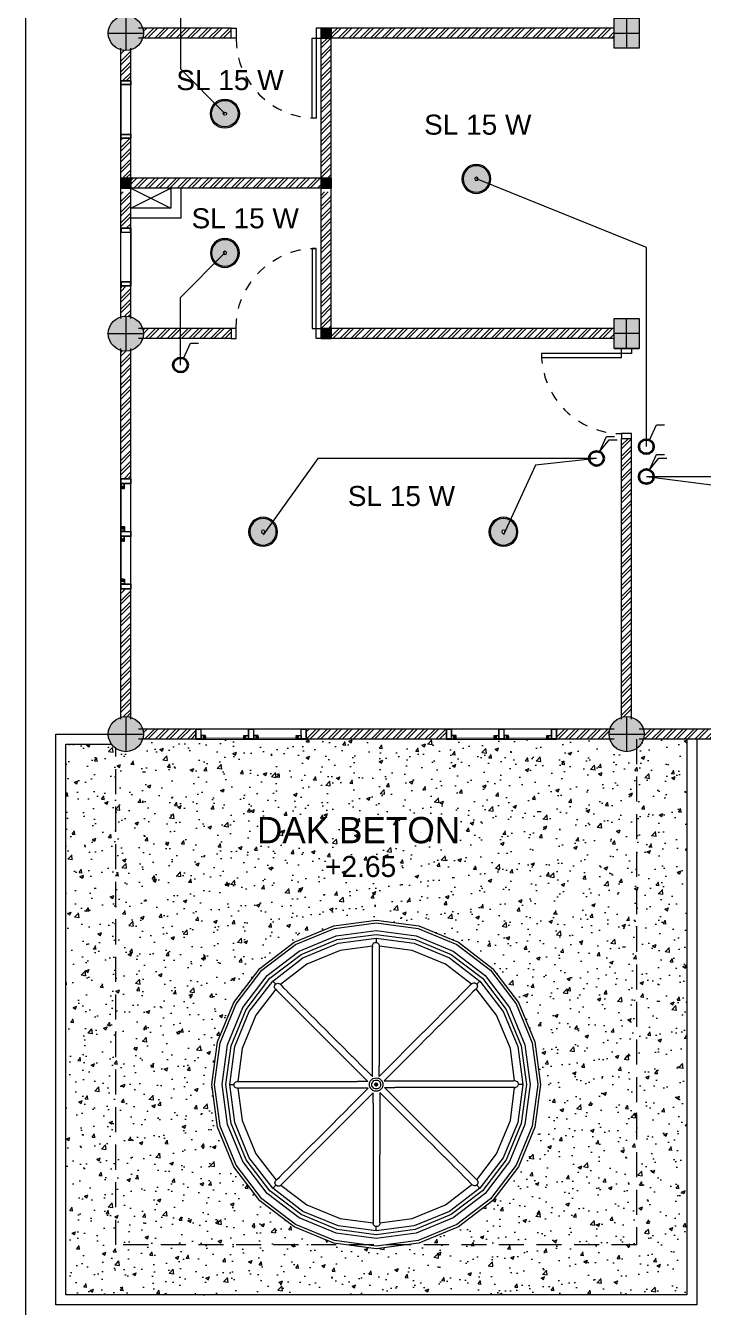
# Model space of a CAD drawing. Header units: millimetres. Extents: x -667 to -468, y -723 to -475.
# Drawn here: x -621.77 to -615, y -711.11 to -698.31 of the extents above; entities that cross this region are included whole.
import ezdxf

# ---------------------------------------------------------------- set-up
doc = ezdxf.new("R2010")
doc.units = ezdxf.units.MM
for name, pattern in [('CENTER', [2, 1.25, -0.25, 0.25, -0.25]), ('DASHED2', [0.375, 0.25, -0.125]), ('HIDDEN', [0.375, 0.25, -0.125])]:
    doc.linetypes.add(name, pattern=pattern)
doc.layers.get('0').update_dxf_attribs({"lineweight": 9})
for name, color, linetype, lineweight in [('BLOCK', 231, 'Continuous', 5), ('COLUMN', 11, 'Continuous', 9), ('dinding', 36, 'Continuous', 9), ('DOOR', 6, 'Continuous', 5), ('HIDDEN', 9, 'HIDDEN', 5), ('NOTASI', 250, 'Continuous', 5), ('pintu', 6, 'Continuous', 5), ('TEXT', 26, 'Continuous', 5)]:
    doc.layers.add(name, color=color, linetype=linetype, lineweight=lineweight)
doc.styles.get("Standard").update_dxf_attribs({"font": 'arial.ttf'})
pattern_1 = [(45, (37.383015, -159.11042), (-0.053881537, 0.053881537), []), (45, (37.418936, -159.11042), (-0.053881537, 0.053881537), [])]

# ---------------------------------------------------------------- blocks, each defined once
blk = doc.blocks.new('FFFF')
at = {"layer": 'NOTASI', "ltscale": 0.01}
h = blk.add_hatch(color=256, dxfattribs=at)
h.paths.add_polyline_path([(-508.37, -250.991), (-508.495, -250.991), (-508.495, -251.141), (-508.37, -251.141)])
h.paths.add_polyline_path([(-508.37, -251.141), (-508.495, -251.141), (-508.495, -251.291), (-508.37, -251.291)])
h.paths.add_polyline_path([(-508.495, -251.141), (-508.62, -251.141), (-508.62, -251.291), (-508.495, -251.291)])
h.paths.add_polyline_path([(-508.495, -250.991), (-508.62, -250.991), (-508.62, -251.141), (-508.495, -251.141)])
at = {"ltscale": 0.01}
for p, q in [((-508.37, -250.991), (-508.62, -250.991)), ((-508.495, -250.991), (-508.495, -251.291)), ((-508.62, -251.141), (-508.37, -251.141))]:
    blk.add_line(p, q, dxfattribs=at)
blk.add_lwpolyline([(-508.62, -250.991), (-508.37, -250.991), (-508.37, -251.291), (-508.62, -251.291)], close=True, dxfattribs=at)
blk = doc.blocks.new('*U614')
for points in [[(81823, 24533), (81823, 25333), (81783, 25333), (81783, 24533)], [(80973, 24433), (81023, 24433), (81023, 24533), (80973, 24533)], [(81823, 24533), (81873, 24533), (81873, 24433), (81823, 24433)]]:
    blk.add_lwpolyline(points, close=True)
at = {"layer": 'HIDDEN'}
blk.add_arc((81823, 24533), 800, 90, 180, dxfattribs=at)
blk = doc.blocks.new('32')
at = {"layer": 'NOTASI'}
h = blk.add_hatch(color=256, dxfattribs=at)
h.paths.add_polyline_path([(2106.822, 191.47), (2106.772, 191.47), (2106.772, 191.42), (2106.822, 191.42)])
h.paths.add_polyline_path([(2106.872, 191.47), (2106.822, 191.47), (2106.822, 191.42), (2106.872, 191.42)])
h.paths.add_polyline_path([(2106.872, 191.42), (2106.822, 191.42), (2106.822, 191.37), (2106.872, 191.37)])
h.paths.add_polyline_path([(2106.822, 191.42), (2106.772, 191.42), (2106.772, 191.37), (2106.822, 191.37)])
at = {"layer": 'BLOCK'}
for p, q in [((2106.822, 191.47), (2106.822, 191.37)), ((2106.772, 191.42), (2106.872, 191.42))]:
    blk.add_line(p, q, dxfattribs=at)
blk.add_lwpolyline([(2106.872, 191.47), (2106.772, 191.47), (2106.772, 191.37), (2106.872, 191.37)], close=True, dxfattribs=at)
blk = doc.blocks.new('*U582')
for points in [[(81023, 24533), (81023, 25333), (81063, 25333), (81063, 24533)], [(81023, 24533), (80973, 24533), (80973, 24433), (81023, 24433)], [(81873, 24433), (81823, 24433), (81823, 24533), (81873, 24533)]]:
    blk.add_lwpolyline(points, close=True)
at = {"layer": 'HIDDEN'}
blk.add_arc((81023, 24533), 800, 0, 90, dxfattribs=at)
blk = doc.blocks.new('kolommm bulat')
at = {"layer": 'NOTASI'}
h = blk.add_hatch(color=256, dxfattribs=at)
h.paths.add_polyline_path([(-808.914, -494.931), (-808.914, -495.106), (-808.739, -495.106, 0.414214)])
h.paths.add_polyline_path([(-808.914, -494.931, 0.414214), (-809.089, -495.106), (-808.914, -495.106)])
h.paths.add_polyline_path([(-808.914, -495.106), (-809.089, -495.106, 0.414214), (-808.914, -495.281)])
h.paths.add_polyline_path([(-808.739, -495.106), (-808.914, -495.106), (-808.914, -495.281, 0.414214)])
for p, q in [((-808.914, -494.931), (-808.914, -495.281)), ((-809.089, -495.106), (-808.739, -495.106))]:
    blk.add_line(p, q)
blk.add_circle((-808.914, -495.106), 0.175)
blk = doc.blocks.new('FCE')
h = blk.add_hatch()
h.set_pattern_fill('ANSI31', color=30, scale=0.02, angle=-180, style=0)
h.set_pattern_definition([(45, (-1849.7851361, -2568.5427676), (-0.0017677669529, 0.0017677669529), [])])
h.paths.add_polyline_path([(-655.011, -509.722), (-655.009, -509.722, -0.354282), (-655.007, -509.719), (-655.027, -509.719), (-655.027, -509.727), (-655.011, -509.727)])
h.paths.add_polyline_path([(-655.027, -509.711), (-655.027, -509.719), (-655.007, -509.719, -0.354282), (-655.009, -509.716), (-655.011, -509.716), (-655.011, -509.711)])
h = blk.add_hatch()
h.set_pattern_fill('ANSI31', color=30, scale=0.02, angle=-180, style=0)
h.set_pattern_definition([(135, (540.1511286, -2568.5427676), (0.0017677669529, 0.0017677669529), [])])
h.paths.add_polyline_path([(-654.623, -509.722), (-654.625, -509.722, 0.354282), (-654.627, -509.719), (-654.607, -509.719), (-654.607, -509.727), (-654.623, -509.727)])
h.paths.add_polyline_path([(-654.607, -509.711), (-654.607, -509.719), (-654.627, -509.719, 0.354282), (-654.625, -509.716), (-654.623, -509.716), (-654.623, -509.711)])
h = blk.add_hatch()
h.set_pattern_fill('ANSI31', color=30, scale=0.02, angle=-180, style=0)
h.set_pattern_definition([(45, (-1849.2601361, -2568.5427676), (-0.0017677669529, 0.0017677669529), [])])
h.paths.add_polyline_path([(-654.486, -509.722), (-654.484, -509.722, -0.354282), (-654.482, -509.719), (-654.502, -509.719), (-654.502, -509.727), (-654.486, -509.727)])
h.paths.add_polyline_path([(-654.502, -509.711), (-654.502, -509.719), (-654.482, -509.719, -0.354282), (-654.484, -509.716), (-654.486, -509.716), (-654.486, -509.711)])
h = blk.add_hatch()
h.set_pattern_fill('ANSI31', color=30, scale=0.02, angle=-180, style=0)
h.set_pattern_definition([(135, (540.6761286, -2568.5427676), (0.0017677669529, 0.0017677669529), [])])
h.paths.add_polyline_path([(-654.098, -509.722), (-654.1, -509.722, 0.354282), (-654.102, -509.719), (-654.082, -509.719), (-654.082, -509.727), (-654.098, -509.727)])
h.paths.add_polyline_path([(-654.082, -509.711), (-654.082, -509.719), (-654.102, -509.719, 0.354282), (-654.1, -509.716), (-654.098, -509.716), (-654.098, -509.711)])
for points in [[(-655.055, -509.638), (-655.105, -509.638), (-655.105, -509.738), (-655.055, -509.738)], [(-655.105, -509.638), (-654.005, -509.638), (-654.005, -509.738), (-655.105, -509.738)], [(-655.057, -509.64), (-655.103, -509.64), (-655.103, -509.736), (-655.057, -509.736)], [(-654.53, -509.638), (-654.58, -509.638), (-654.58, -509.738), (-654.53, -509.738)], [(-654.532, -509.64), (-654.578, -509.64), (-654.578, -509.736), (-654.532, -509.736)], [(-654.005, -509.638), (-654.055, -509.638), (-654.055, -509.738), (-654.005, -509.738)], [(-654.007, -509.64), (-654.053, -509.64), (-654.053, -509.736), (-654.007, -509.736)], [(-655.029, -509.709), (-655.009, -509.709), (-655.009, -509.703), (-655.053, -509.703), (-655.053, -509.736), (-655.009, -509.736), (-655.009, -509.729), (-655.029, -509.729)], [(-654.605, -509.709), (-654.625, -509.709), (-654.625, -509.703), (-654.582, -509.703), (-654.582, -509.736), (-654.625, -509.736), (-654.625, -509.729), (-654.605, -509.729)], [(-654.504, -509.709), (-654.484, -509.709), (-654.484, -509.703), (-654.528, -509.703), (-654.528, -509.736), (-654.484, -509.736), (-654.484, -509.729), (-654.504, -509.729)], [(-654.08, -509.709), (-654.1, -509.709), (-654.1, -509.703), (-654.057, -509.703), (-654.057, -509.736), (-654.1, -509.736), (-654.1, -509.729), (-654.08, -509.729)]]:
    blk.add_lwpolyline(points, close=True)
for points in [[(-655.009, -509.713), (-655.009, -509.711), (-655.009, -509.716), (-655.009, -509.711), (-655.007, -509.711), (-655.007, -509.701), (-655.055, -509.701), (-655.055, -509.738), (-655.007, -509.738), (-655.007, -509.727), (-655.009, -509.727), (-655.009, -509.722), (-655.009, -509.727)], [(-655.009, -509.722), (-655.011, -509.722), (-655.011, -509.727), (-655.027, -509.727), (-655.027, -509.711), (-655.011, -509.711), (-655.011, -509.716), (-655.009, -509.716)], [(-654.625, -509.713), (-654.625, -509.711), (-654.625, -509.716), (-654.625, -509.711), (-654.627, -509.711), (-654.627, -509.701), (-654.58, -509.701), (-654.58, -509.738), (-654.627, -509.738), (-654.627, -509.727), (-654.625, -509.727), (-654.625, -509.722), (-654.625, -509.727)], [(-654.625, -509.722), (-654.623, -509.722), (-654.623, -509.727), (-654.607, -509.727), (-654.607, -509.711), (-654.623, -509.711), (-654.623, -509.716), (-654.625, -509.716)], [(-654.484, -509.713), (-654.484, -509.711), (-654.484, -509.716), (-654.484, -509.711), (-654.482, -509.711), (-654.482, -509.701), (-654.53, -509.701), (-654.53, -509.738), (-654.482, -509.738), (-654.482, -509.727), (-654.484, -509.727), (-654.484, -509.722), (-654.484, -509.727)], [(-654.484, -509.722), (-654.486, -509.722), (-654.486, -509.727), (-654.502, -509.727), (-654.502, -509.711), (-654.486, -509.711), (-654.486, -509.716), (-654.484, -509.716)], [(-654.1, -509.713), (-654.1, -509.711), (-654.1, -509.716), (-654.1, -509.711), (-654.102, -509.711), (-654.102, -509.701), (-654.055, -509.701), (-654.055, -509.738), (-654.102, -509.738), (-654.102, -509.727), (-654.1, -509.727), (-654.1, -509.722), (-654.1, -509.727)], [(-654.1, -509.722), (-654.098, -509.722), (-654.098, -509.727), (-654.082, -509.727), (-654.082, -509.711), (-654.098, -509.711), (-654.098, -509.716), (-654.1, -509.716)]]:
    blk.add_lwpolyline(points)
at = {"color": 20, "const_width": 0.002}
for points in [[(-654.623, -509.719), (-655.011, -509.719)], [(-654.098, -509.719), (-654.486, -509.719)]]:
    blk.add_lwpolyline(points, dxfattribs=at)
for centre, start, end in [((-655.006, -509.717), 174.6734, 252.7067), ((-655.006, -509.722), 107.2933, 185.3266), ((-654.628, -509.717), 287.2933, 5.3266), ((-654.628, -509.722), 354.6734, 72.7067), ((-654.481, -509.717), 174.6734, 252.7067), ((-654.481, -509.722), 107.2933, 185.3266), ((-654.103, -509.717), 287.2933, 5.3266), ((-654.103, -509.722), 354.6734, 72.7067)]:
    blk.add_arc(centre, 0.00286, start, end)
blk = doc.blocks.new('VVC')
for p, q in [((-661, -540.499), (-660.604, -540.335)), ((-660.986, -540.522), (-660.597, -540.361)), ((-660.604, -540.335), (-660.18, -540.279)), ((-660.597, -540.361), (-660.18, -540.306)), ((-660.18, -540.279), (-659.755, -540.335)), ((-660.18, -540.306), (-659.762, -540.361)), ((-659.762, -540.361), (-659.373, -540.522)), ((-659.755, -540.335), (-659.359, -540.499)), ((-660.948, -540.588), (-660.578, -540.434)), ((-660.929, -540.621), (-660.568, -540.471)), ((-660.578, -540.434), (-660.18, -540.382)), ((-660.568, -540.471), (-660.18, -540.42)), ((-660.558, -540.507), (-660.18, -540.458)), ((-660.18, -540.382), (-659.782, -540.434)), ((-660.18, -540.42), (-659.791, -540.471)), ((-660.18, -540.458), (-659.801, -540.507)), ((-660.18, -540.458), (-660.18, -540.501)), ((-659.791, -540.471), (-659.43, -540.621)), ((-659.782, -540.434), (-659.411, -540.588)), ((-661.34, -540.76), (-661, -540.499)), ((-661.32, -540.779), (-660.986, -540.522)), ((-661.267, -540.832), (-660.948, -540.588)), ((-660.911, -540.653), (-660.558, -540.507)), ((-660.538, -540.58), (-660.873, -540.719)), ((-660.217, -540.538), (-660.538, -540.58)), ((-660.217, -540.529), (-660.214, -540.52)), ((-660.217, -540.533), (-660.217, -540.529)), ((-660.217, -540.538), (-660.217, -540.549)), ((-660.217, -540.583), (-660.217, -540.549)), ((-660.217, -540.638), (-660.217, -540.583)), ((-660.217, -540.583), (-660.217, -540.583)), ((-660.217, -540.583), (-660.217, -540.583)), ((-660.214, -540.52), (-660.209, -540.512)), ((-660.209, -540.512), (-660.202, -540.506)), ((-660.202, -540.506), (-660.193, -540.502)), ((-660.193, -540.502), (-660.184, -540.5)), ((-660.184, -540.5), (-660.174, -540.502)), ((-660.174, -540.502), (-660.166, -540.505)), ((-660.166, -540.505), (-660.159, -540.511)), ((-660.159, -540.511), (-660.153, -540.519)), ((-660.153, -540.519), (-660.15, -540.528)), ((-660.15, -540.528), (-660.15, -540.533)), ((-659.821, -540.58), (-660.15, -540.537)), ((-660.15, -540.537), (-660.15, -540.548)), ((-660.15, -540.537), (-660.142, -540.538)), ((-660.15, -540.548), (-660.15, -540.548)), ((-660.15, -540.548), (-660.15, -540.582)), ((-660.15, -540.582), (-660.15, -540.582)), ((-660.15, -540.582), (-660.15, -540.638)), ((-659.486, -540.719), (-659.821, -540.58)), ((-659.801, -540.507), (-659.448, -540.653)), ((-659.411, -540.588), (-659.092, -540.832)), ((-659.373, -540.522), (-659.039, -540.779)), ((-659.359, -540.499), (-659.019, -540.76)), ((-661.24, -540.859), (-660.929, -540.621)), ((-661.213, -540.886), (-660.911, -540.653)), ((-660.873, -540.719), (-661.136, -540.921)), ((-660.217, -540.639), (-660.217, -540.638)), ((-660.217, -540.715), (-660.217, -540.639)), ((-660.217, -540.639), (-660.217, -540.639)), ((-660.217, -540.716), (-660.217, -540.715)), ((-660.217, -540.812), (-660.217, -540.716)), ((-660.217, -540.716), (-660.217, -540.716)), ((-660.15, -540.638), (-660.15, -540.638)), ((-660.15, -540.638), (-660.15, -540.714)), ((-660.15, -540.714), (-660.15, -540.715)), ((-660.15, -540.715), (-660.15, -540.811)), ((-659.229, -540.916), (-659.486, -540.719)), ((-659.448, -540.653), (-659.146, -540.886)), ((-659.43, -540.621), (-659.119, -540.859)), ((-661.6, -541.099), (-661.34, -540.76)), ((-661.577, -541.113), (-661.32, -540.779)), ((-661.511, -541.151), (-661.267, -540.832)), ((-661.478, -541.17), (-661.24, -540.859)), ((-660.217, -540.813), (-660.217, -540.812)), ((-660.217, -540.814), (-660.217, -540.813)), ((-660.217, -540.928), (-660.217, -540.814)), ((-660.15, -540.811), (-660.15, -540.813)), ((-660.15, -540.813), (-660.15, -540.927)), ((-659.119, -540.859), (-658.881, -541.17)), ((-659.092, -540.832), (-658.848, -541.151)), ((-659.039, -540.779), (-658.782, -541.113)), ((-659.019, -540.76), (-658.759, -541.099)), ((-661.446, -541.189), (-661.213, -540.886)), ((-661.183, -540.969), (-661.38, -541.226)), ((-661.213, -540.886), (-661.183, -540.916)), ((-661.196, -540.945), (-661.195, -540.936)), ((-661.194, -540.954), (-661.196, -540.945)), ((-661.195, -540.936), (-661.192, -540.927)), ((-661.189, -540.962), (-661.194, -540.954)), ((-661.192, -540.927), (-661.186, -540.919)), ((-661.186, -540.966), (-661.189, -540.962)), ((-661.186, -540.919), (-661.179, -540.913)), ((-661.183, -540.969), (-661.175, -540.977)), ((-661.179, -540.913), (-661.17, -540.91)), ((-661.151, -541.001), (-661.175, -540.977)), ((-661.17, -540.91), (-661.161, -540.909)), ((-661.161, -540.909), (-661.151, -540.911)), ((-661.151, -540.911), (-661.143, -540.915)), ((-661.151, -541.001), (-661.151, -541.001)), ((-661.112, -541.04), (-661.151, -541.001)), ((-661.136, -540.921), (-661.143, -540.915)), ((-661.136, -540.921), (-661.13, -540.916)), ((-661.136, -540.921), (-661.128, -540.929)), ((-661.128, -540.929), (-661.128, -540.929)), ((-661.128, -540.929), (-661.104, -540.953)), ((-661.104, -540.953), (-661.104, -540.953)), ((-661.104, -540.953), (-661.065, -540.992)), ((-661.065, -540.992), (-661.065, -540.993)), ((-661.065, -540.993), (-661.011, -541.046)), ((-660.217, -540.929), (-660.217, -540.928)), ((-660.217, -540.93), (-660.217, -540.929)), ((-660.217, -541.061), (-660.217, -540.93)), ((-660.15, -540.927), (-660.15, -540.929)), ((-660.15, -540.929), (-660.15, -541.061)), ((-659.354, -541.042), (-659.3, -540.988)), ((-659.3, -540.987), (-659.261, -540.948)), ((-659.3, -540.988), (-659.3, -540.987)), ((-659.261, -540.948), (-659.237, -540.924)), ((-659.261, -540.948), (-659.261, -540.948)), ((-659.213, -540.995), (-659.252, -541.034)), ((-659.229, -540.916), (-659.237, -540.924)), ((-659.229, -540.916), (-659.222, -540.91)), ((-659.222, -540.91), (-659.214, -540.906)), ((-659.214, -540.906), (-659.205, -540.904)), ((-659.189, -540.971), (-659.213, -540.995)), ((-659.213, -540.995), (-659.213, -540.995)), ((-659.205, -540.904), (-659.195, -540.904)), ((-659.195, -540.904), (-659.187, -540.908)), ((-659.181, -540.963), (-659.189, -540.971)), ((-659.189, -540.971), (-659.189, -540.971)), ((-659.187, -540.908), (-659.179, -540.913)), ((-659.181, -540.963), (-659.174, -540.956)), ((-658.979, -541.226), (-659.181, -540.963)), ((-659.181, -540.963), (-659.176, -540.969)), ((-659.179, -540.913), (-659.173, -540.921)), ((-659.146, -540.886), (-659.176, -540.916)), ((-659.17, -540.948), (-659.174, -540.956)), ((-659.173, -540.921), (-659.17, -540.929)), ((-659.17, -540.929), (-659.169, -540.939)), ((-659.169, -540.939), (-659.17, -540.948)), ((-659.146, -540.886), (-658.913, -541.189)), ((-661.764, -541.495), (-661.6, -541.099)), ((-661.738, -541.502), (-661.577, -541.113)), ((-661.111, -541.041), (-661.112, -541.04)), ((-661.058, -541.094), (-661.111, -541.041)), ((-661.057, -541.095), (-661.058, -541.094)), ((-660.989, -541.163), (-661.057, -541.095)), ((-661.011, -541.046), (-661.01, -541.047)), ((-661.01, -541.047), (-660.942, -541.115)), ((-660.942, -541.115), (-660.941, -541.116)), ((-660.941, -541.116), (-660.86, -541.197)), ((-660.217, -541.064), (-660.217, -541.061)), ((-660.217, -541.21), (-660.217, -541.064)), ((-660.15, -541.061), (-660.15, -541.063)), ((-660.15, -541.063), (-660.15, -541.21)), ((-659.505, -541.192), (-659.424, -541.112)), ((-659.424, -541.112), (-659.423, -541.11)), ((-659.423, -541.11), (-659.355, -541.043)), ((-659.307, -541.089), (-659.375, -541.157)), ((-659.355, -541.043), (-659.354, -541.042)), ((-659.306, -541.088), (-659.307, -541.089)), ((-659.252, -541.035), (-659.306, -541.088)), ((-659.252, -541.034), (-659.252, -541.035)), ((-658.782, -541.113), (-658.621, -541.502)), ((-658.759, -541.099), (-658.595, -541.495)), ((-661.665, -541.522), (-661.511, -541.151)), ((-661.628, -541.532), (-661.478, -541.17)), ((-661.592, -541.541), (-661.446, -541.189)), ((-661.38, -541.226), (-661.519, -541.561)), ((-660.988, -541.164), (-660.989, -541.163)), ((-660.907, -541.245), (-660.988, -541.164)), ((-660.905, -541.246), (-660.907, -541.245)), ((-660.813, -541.339), (-660.905, -541.246)), ((-660.86, -541.197), (-660.859, -541.199)), ((-660.859, -541.199), (-660.766, -541.291)), ((-660.217, -541.214), (-660.217, -541.21)), ((-660.217, -541.841), (-660.217, -541.214)), ((-660.15, -541.21), (-660.15, -541.213)), ((-660.15, -541.213), (-660.15, -541.373)), ((-659.599, -541.286), (-659.506, -541.194)), ((-659.458, -541.24), (-659.551, -541.333)), ((-659.506, -541.194), (-659.505, -541.192)), ((-659.457, -541.239), (-659.458, -541.24)), ((-659.376, -541.158), (-659.457, -541.239)), ((-659.375, -541.157), (-659.376, -541.158)), ((-658.84, -541.561), (-658.979, -541.226)), ((-658.913, -541.189), (-658.767, -541.541)), ((-658.881, -541.17), (-658.731, -541.532)), ((-658.848, -541.151), (-658.694, -541.522)), ((-660.811, -541.341), (-660.813, -541.339)), ((-660.708, -541.444), (-660.811, -541.341)), ((-660.766, -541.291), (-660.764, -541.293)), ((-660.764, -541.293), (-660.66, -541.397)), ((-660.15, -541.373), (-660.15, -541.376)), ((-660.15, -541.376), (-660.15, -541.547)), ((-659.704, -541.392), (-659.601, -541.289)), ((-659.553, -541.335), (-659.657, -541.439)), ((-659.601, -541.289), (-659.599, -541.286)), ((-659.551, -541.333), (-659.553, -541.335)), ((-661.82, -541.92), (-661.764, -541.495)), ((-661.793, -541.92), (-661.738, -541.502)), ((-660.705, -541.447), (-660.708, -541.444)), ((-660.262, -541.89), (-660.705, -541.447)), ((-660.66, -541.397), (-660.658, -541.399)), ((-660.658, -541.399), (-660.545, -541.512)), ((-660.545, -541.512), (-660.543, -541.514)), ((-660.543, -541.514), (-660.422, -541.635)), ((-660.15, -541.838), (-659.707, -541.394)), ((-659.659, -541.441), (-659.772, -541.554)), ((-659.707, -541.394), (-659.704, -541.392)), ((-659.657, -541.439), (-659.659, -541.441)), ((-658.621, -541.502), (-658.566, -541.92)), ((-658.595, -541.495), (-658.539, -541.92)), ((-661.717, -541.92), (-661.665, -541.522)), ((-661.679, -541.92), (-661.628, -541.532)), ((-661.642, -541.92), (-661.592, -541.541)), ((-661.519, -541.561), (-661.562, -541.89)), ((-660.422, -541.635), (-660.42, -541.637)), ((-660.42, -541.637), (-660.293, -541.765)), ((-660.15, -541.547), (-660.15, -541.55)), ((-660.15, -541.55), (-660.15, -541.73)), ((-659.774, -541.556), (-659.895, -541.677)), ((-659.772, -541.554), (-659.774, -541.556)), ((-658.798, -541.883), (-658.84, -541.561)), ((-658.767, -541.541), (-658.717, -541.92)), ((-658.731, -541.532), (-658.68, -541.92)), ((-658.694, -541.522), (-658.642, -541.92)), ((-660.293, -541.765), (-660.29, -541.767)), ((-660.217, -541.841), (-660.29, -541.767)), ((-660.15, -541.73), (-660.15, -541.734)), ((-660.15, -541.838), (-660.15, -541.734)), ((-659.897, -541.679), (-660.024, -541.807)), ((-659.895, -541.677), (-659.897, -541.679)), ((-661.594, -541.906), (-661.588, -541.899)), ((-661.588, -541.899), (-661.58, -541.893)), ((-661.58, -541.893), (-661.572, -541.89)), ((-661.572, -541.89), (-661.566, -541.89)), ((-661.562, -541.89), (-661.561, -541.883)), ((-661.562, -541.89), (-661.551, -541.89)), ((-661.551, -541.89), (-661.551, -541.89)), ((-661.551, -541.89), (-661.517, -541.89)), ((-661.517, -541.89), (-661.517, -541.89)), ((-661.517, -541.89), (-661.462, -541.89)), ((-661.462, -541.89), (-661.461, -541.89)), ((-661.461, -541.89), (-661.385, -541.89)), ((-661.385, -541.89), (-661.384, -541.89)), ((-661.384, -541.89), (-661.288, -541.89)), ((-661.288, -541.89), (-661.286, -541.89)), ((-661.286, -541.89), (-661.172, -541.89)), ((-661.172, -541.89), (-661.17, -541.89)), ((-661.17, -541.89), (-661.038, -541.89)), ((-661.038, -541.89), (-661.036, -541.89)), ((-661.036, -541.89), (-660.889, -541.89)), ((-660.889, -541.89), (-660.887, -541.89)), ((-660.887, -541.89), (-660.727, -541.89)), ((-660.727, -541.89), (-660.723, -541.89)), ((-660.723, -541.89), (-660.553, -541.89)), ((-660.553, -541.89), (-660.549, -541.89)), ((-660.549, -541.89), (-660.369, -541.89)), ((-660.369, -541.89), (-660.366, -541.89)), ((-660.262, -541.89), (-660.366, -541.89)), ((-660.245, -541.902), (-660.243, -541.898)), ((-660.243, -541.898), (-660.238, -541.886)), ((-660.238, -541.886), (-660.227, -541.872)), ((-660.227, -541.872), (-660.213, -541.861)), ((-660.222, -541.908), (-660.218, -541.898)), ((-660.218, -541.898), (-660.211, -541.888)), ((-660.213, -541.861), (-660.209, -541.86)), ((-660.211, -541.888), (-660.202, -541.881)), ((-660.209, -541.86), (-660.197, -541.855)), ((-660.202, -541.881), (-660.191, -541.877)), ((-660.197, -541.855), (-660.18, -541.852)), ((-660.191, -541.877), (-660.18, -541.875)), ((-660.18, -541.852), (-660.162, -541.855)), ((-660.18, -541.875), (-660.168, -541.877)), ((-660.168, -541.877), (-660.157, -541.881)), ((-660.162, -541.855), (-660.158, -541.856)), ((-660.158, -541.856), (-660.146, -541.861)), ((-660.157, -541.881), (-660.148, -541.888)), ((-660.148, -541.888), (-660.141, -541.898)), ((-660.146, -541.861), (-660.132, -541.872)), ((-660.141, -541.898), (-660.137, -541.908)), ((-660.132, -541.872), (-660.121, -541.886)), ((-660.121, -541.886), (-660.119, -541.89)), ((-660.119, -541.89), (-660.114, -541.902)), ((-660.1, -541.883), (-660.027, -541.809)), ((-660.1, -541.883), (-659.474, -541.883)), ((-660.024, -541.807), (-660.027, -541.809)), ((-659.474, -541.883), (-659.47, -541.883)), ((-659.47, -541.883), (-659.324, -541.883)), ((-659.324, -541.883), (-659.321, -541.883)), ((-659.321, -541.883), (-659.19, -541.883)), ((-659.19, -541.883), (-659.189, -541.883)), ((-659.189, -541.883), (-659.188, -541.883)), ((-659.188, -541.883), (-659.074, -541.883)), ((-659.074, -541.883), (-659.073, -541.883)), ((-659.073, -541.883), (-659.072, -541.883)), ((-659.072, -541.883), (-658.976, -541.883)), ((-658.976, -541.883), (-658.975, -541.883)), ((-658.975, -541.883), (-658.899, -541.883)), ((-658.975, -541.883), (-658.975, -541.883)), ((-658.899, -541.883), (-658.899, -541.883)), ((-658.899, -541.883), (-658.898, -541.883)), ((-658.898, -541.883), (-658.843, -541.883)), ((-658.843, -541.883), (-658.809, -541.883)), ((-658.843, -541.883), (-658.843, -541.883)), ((-658.843, -541.883), (-658.843, -541.883)), ((-658.798, -541.883), (-658.809, -541.883)), ((-658.793, -541.883), (-658.789, -541.883)), ((-658.789, -541.883), (-658.78, -541.885)), ((-658.78, -541.885), (-658.772, -541.891)), ((-658.772, -541.891), (-658.766, -541.898)), ((-658.766, -541.898), (-658.762, -541.906)), ((-661.764, -542.344), (-661.82, -541.92)), ((-661.738, -542.337), (-661.793, -541.92)), ((-661.665, -542.318), (-661.717, -541.92)), ((-661.628, -542.308), (-661.679, -541.92)), ((-661.592, -542.298), (-661.642, -541.92)), ((-661.642, -541.92), (-661.598, -541.92)), ((-661.599, -541.924), (-661.598, -541.915)), ((-661.597, -541.933), (-661.599, -541.924)), ((-661.598, -541.915), (-661.594, -541.906)), ((-661.593, -541.942), (-661.597, -541.933)), ((-661.587, -541.949), (-661.593, -541.942)), ((-661.58, -541.954), (-661.587, -541.949)), ((-661.571, -541.957), (-661.58, -541.954)), ((-661.561, -541.957), (-661.571, -541.957)), ((-661.561, -541.957), (-661.519, -542.279)), ((-661.561, -541.957), (-661.55, -541.957)), ((-661.516, -541.957), (-661.55, -541.957)), ((-661.461, -541.957), (-661.516, -541.957)), ((-661.516, -541.957), (-661.516, -541.957)), ((-661.516, -541.957), (-661.516, -541.957)), ((-661.46, -541.957), (-661.461, -541.957)), ((-661.461, -541.957), (-661.461, -541.957)), ((-661.384, -541.957), (-661.46, -541.957)), ((-661.383, -541.957), (-661.384, -541.957)), ((-661.384, -541.957), (-661.384, -541.957)), ((-661.287, -541.957), (-661.383, -541.957)), ((-661.286, -541.957), (-661.287, -541.957)), ((-661.285, -541.957), (-661.286, -541.957)), ((-661.171, -541.957), (-661.285, -541.957)), ((-661.17, -541.957), (-661.171, -541.957)), ((-661.169, -541.957), (-661.17, -541.957)), ((-661.038, -541.957), (-661.169, -541.957)), ((-661.035, -541.957), (-661.038, -541.957)), ((-660.889, -541.957), (-661.035, -541.957)), ((-660.886, -541.957), (-660.889, -541.957)), ((-660.259, -541.957), (-660.886, -541.957)), ((-660.209, -542.002), (-660.652, -542.445)), ((-660.259, -541.957), (-660.332, -542.03)), ((-660.247, -541.92), (-660.245, -541.902)), ((-660.245, -541.937), (-660.247, -541.92)), ((-660.245, -541.937), (-660.24, -541.949)), ((-660.238, -541.953), (-660.24, -541.949)), ((-660.227, -541.967), (-660.238, -541.953)), ((-660.213, -541.978), (-660.227, -541.967)), ((-660.224, -541.92), (-660.222, -541.908)), ((-660.222, -541.931), (-660.224, -541.92)), ((-660.218, -541.942), (-660.222, -541.931)), ((-660.211, -541.951), (-660.218, -541.942)), ((-660.201, -541.983), (-660.213, -541.978)), ((-660.202, -541.958), (-660.211, -541.951)), ((-660.209, -542.106), (-660.209, -542.002)), ((-660.191, -541.963), (-660.202, -541.958)), ((-660.197, -541.985), (-660.201, -541.983)), ((-660.18, -541.987), (-660.197, -541.985)), ((-660.195, -541.92), (-660.194, -541.916)), ((-660.194, -541.924), (-660.195, -541.92)), ((-660.195, -541.92), (-660.164, -541.92)), ((-660.194, -541.916), (-660.193, -541.912)), ((-660.193, -541.927), (-660.194, -541.924)), ((-660.193, -541.912), (-660.19, -541.909)), ((-660.19, -541.931), (-660.193, -541.927)), ((-660.18, -541.964), (-660.191, -541.963)), ((-660.19, -541.909), (-660.187, -541.906)), ((-660.187, -541.933), (-660.19, -541.931)), ((-660.187, -541.906), (-660.184, -541.905)), ((-660.184, -541.935), (-660.187, -541.933)), ((-660.184, -541.905), (-660.18, -541.904)), ((-660.18, -541.935), (-660.184, -541.935)), ((-660.18, -541.904), (-660.176, -541.905)), ((-660.18, -541.935), (-660.18, -541.904)), ((-660.176, -541.935), (-660.18, -541.935)), ((-660.168, -541.963), (-660.18, -541.964)), ((-660.162, -541.985), (-660.18, -541.987)), ((-660.176, -541.905), (-660.172, -541.906)), ((-660.172, -541.933), (-660.176, -541.935)), ((-660.172, -541.906), (-660.169, -541.909)), ((-660.169, -541.931), (-660.172, -541.933)), ((-660.169, -541.909), (-660.166, -541.912)), ((-660.166, -541.927), (-660.169, -541.931)), ((-660.157, -541.958), (-660.168, -541.963)), ((-660.166, -541.912), (-660.165, -541.916)), ((-660.165, -541.924), (-660.166, -541.927)), ((-660.165, -541.916), (-660.164, -541.92)), ((-660.164, -541.92), (-660.165, -541.924)), ((-660.15, -541.98), (-660.162, -541.985)), ((-660.148, -541.951), (-660.157, -541.958)), ((-660.146, -541.978), (-660.15, -541.98)), ((-660.141, -541.942), (-660.148, -541.951)), ((-660.132, -541.967), (-660.146, -541.978)), ((-660.142, -541.999), (-660.069, -542.072)), ((-660.142, -541.999), (-660.142, -542.626)), ((-660.137, -541.931), (-660.141, -541.942)), ((-660.137, -541.908), (-660.135, -541.92)), ((-660.135, -541.92), (-660.137, -541.931)), ((-660.121, -541.953), (-660.132, -541.967)), ((-660.116, -541.941), (-660.121, -541.953)), ((-660.114, -541.937), (-660.116, -541.941)), ((-660.114, -541.902), (-660.112, -541.92)), ((-660.112, -541.92), (-660.114, -541.937)), ((-660.097, -541.949), (-659.654, -542.393)), ((-660.097, -541.949), (-659.993, -541.949)), ((-659.99, -541.949), (-659.993, -541.949)), ((-659.81, -541.949), (-659.99, -541.949)), ((-659.807, -541.949), (-659.81, -541.949)), ((-659.636, -541.949), (-659.807, -541.949)), ((-659.632, -541.949), (-659.636, -541.949)), ((-659.473, -541.949), (-659.632, -541.949)), ((-659.47, -541.949), (-659.473, -541.949)), ((-659.323, -541.949), (-659.47, -541.949)), ((-659.321, -541.949), (-659.323, -541.949)), ((-659.189, -541.949), (-659.321, -541.949)), ((-659.187, -541.949), (-659.189, -541.949)), ((-659.073, -541.949), (-659.187, -541.949)), ((-659.071, -541.949), (-659.073, -541.949)), ((-658.975, -541.949), (-659.071, -541.949)), ((-658.974, -541.949), (-658.975, -541.949)), ((-658.898, -541.949), (-658.974, -541.949)), ((-658.897, -541.949), (-658.898, -541.949)), ((-658.842, -541.949), (-658.897, -541.949)), ((-658.808, -541.949), (-658.842, -541.949)), ((-658.842, -541.949), (-658.842, -541.949)), ((-658.84, -542.279), (-658.797, -541.949)), ((-658.808, -541.949), (-658.808, -541.949)), ((-658.797, -541.949), (-658.808, -541.949)), ((-658.797, -541.949), (-658.798, -541.957)), ((-658.797, -541.949), (-658.788, -541.949)), ((-658.779, -541.946), (-658.788, -541.949)), ((-658.771, -541.941), (-658.779, -541.946)), ((-658.765, -541.933), (-658.771, -541.941)), ((-658.717, -541.92), (-658.767, -542.298)), ((-658.761, -541.925), (-658.765, -541.933)), ((-658.762, -541.906), (-658.76, -541.915)), ((-658.76, -541.915), (-658.761, -541.925)), ((-658.717, -541.92), (-658.761, -541.92)), ((-658.68, -541.92), (-658.731, -542.308)), ((-658.642, -541.92), (-658.694, -542.318)), ((-658.566, -541.92), (-658.621, -542.337)), ((-658.539, -541.92), (-658.595, -542.344)), ((-660.462, -542.16), (-660.335, -542.033)), ((-660.335, -542.033), (-660.332, -542.03)), ((-660.209, -542.106), (-660.209, -542.109)), ((-660.209, -542.109), (-660.209, -542.289)), ((-660.066, -542.075), (-660.069, -542.072)), ((-659.939, -542.202), (-660.066, -542.075)), ((-661.519, -542.279), (-661.38, -542.613)), ((-660.585, -542.283), (-660.464, -542.163)), ((-660.464, -542.163), (-660.462, -542.16)), ((-659.937, -542.204), (-659.939, -542.202)), ((-659.816, -542.325), (-659.937, -542.204)), ((-658.979, -542.613), (-658.84, -542.279)), ((-661.6, -542.74), (-661.764, -542.344)), ((-661.577, -542.726), (-661.738, -542.337)), ((-661.511, -542.689), (-661.665, -542.318)), ((-661.478, -542.67), (-661.628, -542.308)), ((-661.446, -542.651), (-661.592, -542.298)), ((-660.806, -542.504), (-660.702, -542.401)), ((-660.702, -542.401), (-660.7, -542.399)), ((-660.7, -542.399), (-660.587, -542.286)), ((-660.587, -542.286), (-660.585, -542.283)), ((-660.209, -542.289), (-660.209, -542.293)), ((-660.209, -542.293), (-660.209, -542.464)), ((-659.814, -542.328), (-659.816, -542.325)), ((-659.701, -542.441), (-659.814, -542.328)), ((-659.654, -542.393), (-659.652, -542.395)), ((-659.652, -542.395), (-659.548, -542.498)), ((-658.767, -542.298), (-658.913, -542.651)), ((-658.731, -542.308), (-658.881, -542.67)), ((-658.694, -542.318), (-658.848, -542.689)), ((-658.621, -542.337), (-658.782, -542.726)), ((-658.595, -542.344), (-658.759, -542.74)), ((-660.901, -542.599), (-660.808, -542.506)), ((-660.808, -542.506), (-660.806, -542.504)), ((-660.655, -542.448), (-660.758, -542.551)), ((-660.652, -542.445), (-660.655, -542.448)), ((-660.209, -542.464), (-660.209, -542.467)), ((-660.209, -542.467), (-660.209, -542.627)), ((-659.699, -542.443), (-659.701, -542.441)), ((-659.595, -542.546), (-659.699, -542.443)), ((-659.548, -542.498), (-659.546, -542.5)), ((-659.546, -542.5), (-659.454, -542.593)), ((-661.213, -542.954), (-661.446, -542.651)), ((-661.38, -542.613), (-661.178, -542.876)), ((-660.983, -542.681), (-660.902, -542.6)), ((-660.855, -542.647), (-660.935, -542.728)), ((-660.902, -542.6), (-660.901, -542.599)), ((-660.853, -542.646), (-660.855, -542.647)), ((-660.76, -542.553), (-660.853, -542.646)), ((-660.758, -542.551), (-660.76, -542.553)), ((-660.209, -542.627), (-660.209, -542.63)), ((-660.209, -542.63), (-660.209, -542.776)), ((-660.142, -542.629), (-660.142, -542.626)), ((-660.142, -542.775), (-660.142, -542.629)), ((-659.593, -542.548), (-659.595, -542.546)), ((-659.5, -542.641), (-659.593, -542.548)), ((-659.499, -542.642), (-659.5, -542.641)), ((-659.418, -542.723), (-659.499, -542.642)), ((-659.454, -542.593), (-659.452, -542.595)), ((-659.452, -542.595), (-659.371, -542.675)), ((-659.176, -542.87), (-658.979, -542.613)), ((-658.913, -542.651), (-659.146, -542.954)), ((-661.34, -543.08), (-661.6, -542.74)), ((-661.32, -543.061), (-661.577, -542.726)), ((-661.267, -543.007), (-661.511, -542.689)), ((-661.24, -542.98), (-661.478, -542.67)), ((-661.107, -542.805), (-661.053, -542.751)), ((-661.053, -542.751), (-661.052, -542.75)), ((-661.052, -542.75), (-660.984, -542.682)), ((-660.936, -542.729), (-661.004, -542.797)), ((-660.984, -542.682), (-660.983, -542.681)), ((-660.935, -542.728), (-660.936, -542.729)), ((-660.209, -542.776), (-660.209, -542.779)), ((-660.209, -542.779), (-660.209, -542.91)), ((-660.142, -542.778), (-660.142, -542.775)), ((-660.142, -542.909), (-660.142, -542.778)), ((-659.417, -542.724), (-659.418, -542.723)), ((-659.349, -542.792), (-659.417, -542.724)), ((-659.371, -542.675), (-659.37, -542.677)), ((-659.37, -542.677), (-659.302, -542.744)), ((-659.348, -542.793), (-659.349, -542.792)), ((-659.294, -542.847), (-659.348, -542.793)), ((-659.302, -542.744), (-659.301, -542.745)), ((-659.301, -542.745), (-659.248, -542.799)), ((-658.881, -542.67), (-659.119, -542.98)), ((-658.848, -542.689), (-659.092, -543.007)), ((-658.782, -542.726), (-659.039, -543.061)), ((-658.759, -542.74), (-659.019, -543.08)), ((-661.19, -542.901), (-661.189, -542.892)), ((-661.189, -542.91), (-661.19, -542.901)), ((-661.189, -542.892), (-661.185, -542.883)), ((-661.186, -542.919), (-661.189, -542.91)), ((-661.18, -542.926), (-661.186, -542.919)), ((-661.178, -542.876), (-661.185, -542.883)), ((-661.178, -542.876), (-661.183, -542.87)), ((-661.178, -542.876), (-661.17, -542.868)), ((-661.17, -542.868), (-661.146, -542.845)), ((-661.17, -542.868), (-661.17, -542.868)), ((-661.146, -542.844), (-661.107, -542.805)), ((-661.146, -542.845), (-661.146, -542.844)), ((-661.13, -542.923), (-661.122, -542.915)), ((-661.098, -542.891), (-661.122, -542.915)), ((-661.107, -542.805), (-661.107, -542.805)), ((-661.059, -542.852), (-661.098, -542.891)), ((-661.098, -542.891), (-661.098, -542.891)), ((-661.005, -542.798), (-661.059, -542.851)), ((-661.059, -542.851), (-661.059, -542.852)), ((-661.004, -542.797), (-661.005, -542.798)), ((-660.209, -542.91), (-660.209, -542.912)), ((-660.209, -542.912), (-660.209, -543.026)), ((-660.142, -542.911), (-660.142, -542.909)), ((-660.142, -542.912), (-660.142, -542.911)), ((-660.142, -543.026), (-660.142, -542.912)), ((-659.486, -543.121), (-659.223, -542.918)), ((-659.255, -542.886), (-659.294, -542.847)), ((-659.294, -542.847), (-659.294, -542.847)), ((-659.255, -542.887), (-659.255, -542.886)), ((-659.231, -542.91), (-659.255, -542.887)), ((-659.248, -542.799), (-659.247, -542.799)), ((-659.247, -542.799), (-659.208, -542.838)), ((-659.231, -542.91), (-659.231, -542.91)), ((-659.223, -542.918), (-659.231, -542.91)), ((-659.223, -542.918), (-659.229, -542.923)), ((-659.216, -542.925), (-659.22, -542.921)), ((-659.208, -542.838), (-659.208, -542.839)), ((-659.208, -542.839), (-659.184, -542.862)), ((-659.176, -542.87), (-659.184, -542.862)), ((-659.173, -542.92), (-659.18, -542.926)), ((-659.173, -542.874), (-659.17, -542.877)), ((-659.167, -542.913), (-659.173, -542.92)), ((-659.17, -542.877), (-659.165, -542.885)), ((-659.164, -542.904), (-659.167, -542.913)), ((-659.165, -542.885), (-659.163, -542.895)), ((-659.163, -542.895), (-659.164, -542.904)), ((-660.948, -543.252), (-661.267, -543.007)), ((-660.929, -543.218), (-661.24, -542.98)), ((-661.213, -542.954), (-661.183, -542.923)), ((-660.911, -543.186), (-661.213, -542.954)), ((-661.173, -542.932), (-661.18, -542.926)), ((-661.164, -542.935), (-661.173, -542.932)), ((-661.154, -542.936), (-661.164, -542.935)), ((-661.145, -542.934), (-661.154, -542.936)), ((-661.137, -542.93), (-661.145, -542.934)), ((-661.13, -542.923), (-661.137, -542.93)), ((-661.13, -542.923), (-660.873, -543.121)), ((-660.209, -543.026), (-660.209, -543.028)), ((-660.209, -543.028), (-660.209, -543.124)), ((-660.142, -543.027), (-660.142, -543.026)), ((-660.142, -543.123), (-660.142, -543.027)), ((-660.142, -543.027), (-660.142, -543.027)), ((-659.146, -542.954), (-659.448, -543.186)), ((-659.119, -542.98), (-659.43, -543.218)), ((-659.092, -543.007), (-659.411, -543.252)), ((-659.208, -542.929), (-659.216, -542.925)), ((-659.198, -542.931), (-659.208, -542.929)), ((-659.189, -542.93), (-659.198, -542.931)), ((-659.18, -542.926), (-659.189, -542.93)), ((-659.146, -542.954), (-659.176, -542.923)), ((-661, -543.341), (-661.34, -543.08)), ((-660.986, -543.317), (-661.32, -543.061)), ((-660.873, -543.121), (-660.538, -543.259)), ((-660.209, -543.124), (-660.209, -543.125)), ((-660.209, -543.125), (-660.209, -543.201)), ((-660.142, -543.124), (-660.142, -543.123)), ((-660.142, -543.2), (-660.142, -543.124)), ((-660.142, -543.124), (-660.142, -543.124)), ((-659.821, -543.259), (-659.486, -543.121)), ((-659.039, -543.061), (-659.373, -543.317)), ((-659.019, -543.08), (-659.359, -543.341)), ((-660.578, -543.405), (-660.948, -543.252)), ((-660.568, -543.368), (-660.929, -543.218)), ((-660.558, -543.332), (-660.911, -543.186)), ((-660.538, -543.259), (-660.209, -543.302)), ((-660.209, -543.302), (-660.217, -543.301)), ((-660.209, -543.201), (-660.209, -543.202)), ((-660.209, -543.202), (-660.209, -543.257)), ((-660.209, -543.257), (-660.209, -543.291)), ((-660.209, -543.257), (-660.209, -543.257)), ((-660.209, -543.302), (-660.209, -543.291)), ((-660.209, -543.302), (-660.209, -543.312)), ((-660.142, -543.201), (-660.142, -543.2)), ((-660.142, -543.256), (-660.142, -543.201)), ((-660.142, -543.201), (-660.142, -543.201)), ((-660.142, -543.29), (-660.142, -543.256)), ((-660.142, -543.256), (-660.142, -543.256)), ((-660.142, -543.256), (-660.142, -543.256)), ((-660.142, -543.301), (-659.821, -543.259)), ((-660.142, -543.29), (-660.142, -543.29)), ((-660.142, -543.301), (-660.142, -543.29)), ((-660.142, -543.306), (-660.142, -543.311)), ((-659.448, -543.186), (-659.801, -543.332)), ((-659.43, -543.218), (-659.791, -543.368)), ((-659.411, -543.252), (-659.782, -543.405)), ((-660.604, -543.504), (-661, -543.341)), ((-660.597, -543.478), (-660.986, -543.317)), ((-660.18, -543.458), (-660.578, -543.405)), ((-660.18, -543.419), (-660.568, -543.368)), ((-660.18, -543.382), (-660.558, -543.332)), ((-660.206, -543.321), (-660.209, -543.312)), ((-660.201, -543.328), (-660.206, -543.321)), ((-660.193, -543.334), (-660.201, -543.328)), ((-660.185, -543.338), (-660.193, -543.334)), ((-660.175, -543.339), (-660.185, -543.338)), ((-659.801, -543.332), (-660.18, -543.382)), ((-660.18, -543.382), (-660.18, -543.339)), ((-659.791, -543.368), (-660.18, -543.419)), ((-659.782, -543.405), (-660.18, -543.458)), ((-660.166, -543.338), (-660.175, -543.339)), ((-660.157, -543.334), (-660.166, -543.338)), ((-660.15, -543.328), (-660.157, -543.334)), ((-660.145, -543.32), (-660.15, -543.328)), ((-660.142, -543.311), (-660.145, -543.32)), ((-659.373, -543.317), (-659.762, -543.478)), ((-659.359, -543.341), (-659.755, -543.504)), ((-660.18, -543.56), (-660.604, -543.504)), ((-660.18, -543.533), (-660.597, -543.478)), ((-659.762, -543.478), (-660.18, -543.533)), ((-659.755, -543.504), (-660.18, -543.56))]:
    blk.add_line(p, q)
blk = doc.blocks.new('VFE')
for points in [[(-641.365, -508.738), (-641.325, -508.738), (-641.325, -508.638), (-641.365, -508.638)], [(-640.79, -508.738), (-641.365, -508.738), (-641.365, -508.638), (-640.79, -508.638)], [(-641.327, -508.64), (-641.363, -508.64), (-641.363, -508.736), (-641.327, -508.736)], [(-640.83, -508.738), (-640.79, -508.738), (-640.79, -508.638), (-640.83, -508.638)], [(-640.792, -508.64), (-640.828, -508.64), (-640.828, -508.736), (-640.792, -508.736)]]:
    blk.add_lwpolyline(points, close=True)
at = {"linetype": 'CENTER', "ltscale": 0.1, "const_width": 0.002}
blk.add_lwpolyline([(-641.325, -508.703), (-640.83, -508.703)], dxfattribs=at)
blk = doc.blocks.new('baret bulat')
h = blk.add_hatch(color=256)
h.set_gradient(color1=(2, 121, 4), one_color=1, tint=1, name='SPHERICAL')
h.paths.add_polyline_path([(0.036, 0, 1), (-0.036, 0, 1)], flags=0)
h.paths.add_polyline_path([(-0.321, 0, 1), (0.321, 0, 1)])
h.paths.add_polyline_path([(0.294, 0, -1), (-0.294, 0, -1)], flags=16)
h.paths.add_polyline_path([(0.036, 0, -1), (-0.036, 0, -1)], flags=0)
h = blk.add_hatch(color=256)
h.set_gradient(color1=(251, 236, 121), one_color=1, tint=1, name='SPHERICAL')
h.paths.add_polyline_path([(0.294, 0, 1), (-0.294, 0, 1)])
h.paths.add_polyline_path([(-0.036, 0, -1), (0.036, 0, -1)], flags=16)
for radius in [0.321, 0.294, 0.0363]:
    blk.add_circle((0, 0), radius)
blk = doc.blocks.new('saklar')
at = {"color": 242, "true_color": 0xbb071f}
for p, q in [((0.05, 0.11), (0.166, 0.364)), ((0.05, 0.11), (0.207, 0.307)), ((0.166, 0.364), (0.3, 0.364)), ((0.207, 0.307), (0.342, 0.307))]:
    blk.add_line(p, q, dxfattribs=at)
at = {"color": 242, "lineweight": 35, "true_color": 0xbb071f}
blk.add_circle((0, 0), 0.121, dxfattribs=at)
blk = doc.blocks.new('saklar tunggal')
at = {"color": 242, "true_color": 0xbb071f}
for p, q in [((0.05, 0.11), (0.166, 0.364)), ((0.166, 0.364), (0.3, 0.364))]:
    blk.add_line(p, q, dxfattribs=at)
at = {"color": 242, "lineweight": 35, "true_color": 0xbb071f}
blk.add_circle((0, 0), 0.121, dxfattribs=at)

msp = doc.modelspace()

# ---------------------------------------------------------------- hatches: boundary and pattern name
at = {"layer": 'NOTASI'}
h = msp.add_hatch(dxfattribs=at)
h.set_pattern_fill('ANSI32', color=256, scale=0.008, style=0)
h.set_pattern_definition(pattern_1)
h.paths.add_polyline_path([(-615.89, -698.331), (-618.715, -698.331), (-618.715, -698.431), (-615.89, -698.431)])
h.paths.add_polyline_path([(-618.715, -698.431), (-618.815, -698.431), (-618.815, -699.831), (-618.715, -699.831)])
h.paths.add_polyline_path([(-618.715, -699.967), (-618.815, -699.967), (-618.815, -701.331), (-618.715, -701.331)])
h.paths.add_polyline_path([(-618.815, -699.831), (-620.715, -699.831), (-620.715, -699.931), (-618.815, -699.931)])
h.paths.add_polyline_path([(-620.715, -699.967), (-620.815, -699.967), (-620.815, -700.331), (-620.715, -700.331)])
h.paths.add_polyline_path([(-620.715, -700.906), (-620.815, -700.906), (-620.815, -701.213, -0.145898), (-620.715, -701.213)])
h.paths.add_polyline_path([(-620.715, -699.431), (-620.815, -699.431), (-620.815, -699.831), (-620.715, -699.831)])
h.paths.add_polyline_path([(-620.715, -698.549, -0.145898), (-620.815, -698.549), (-620.815, -698.856), (-620.715, -698.856)])
h.paths.add_polyline_path([(-619.715, -698.331), (-620.598, -698.331, -0.072565), (-620.59, -698.381, -0.072565), (-620.598, -698.431), (-619.715, -698.431)])
h = msp.add_hatch(dxfattribs=at)
h.set_pattern_fill('ANSI32', color=256, scale=0.008, style=0)
h.set_pattern_definition(pattern_1)
h.paths.add_polyline_path([(-615.89, -701.331), (-618.715, -701.331), (-618.715, -701.431), (-615.89, -701.431)])
h.paths.add_polyline_path([(-619.715, -701.331), (-620.598, -701.331, -0.072565), (-620.59, -701.381, -0.072565), (-620.598, -701.431), (-619.715, -701.431)])
h.paths.add_polyline_path([(-620.715, -701.549, -0.145898), (-620.815, -701.549), (-620.815, -702.831), (-620.715, -702.831)])
h = msp.add_hatch(dxfattribs=at)
h.set_pattern_fill('ANSI32', color=256, scale=0.008, style=0)
h.set_pattern_definition(pattern_1)
h.paths.add_polyline_path([(-615.715, -702.431), (-615.815, -702.431), (-615.815, -705.213, -0.145898), (-615.715, -705.213)])
h.paths.add_polyline_path([(-615.933, -705.331), (-616.465, -705.331), (-616.465, -705.431), (-615.933, -705.431, -0.072565), (-615.94, -705.381, -0.072565)])
h.paths.add_polyline_path([(-617.565, -705.331), (-618.965, -705.331), (-618.965, -705.431), (-617.565, -705.431)])
h.paths.add_polyline_path([(-620.065, -705.331), (-620.598, -705.331, -0.072565), (-620.59, -705.381, -0.072565), (-620.598, -705.431), (-620.065, -705.431)])
h.paths.add_polyline_path([(-620.715, -703.931), (-620.815, -703.931), (-620.815, -705.213, -0.145898), (-620.715, -705.213)])
h = msp.add_hatch(dxfattribs=at)
h.set_pattern_fill('ANSI32', color=256, scale=0.008, style=0)
h.set_pattern_definition(pattern_1)
h.paths.add_polyline_path([(-612.44, -705.381, -0.072565), (-612.433, -705.331), (-612.618, -705.331), (-612.618, -705.431), (-612.433, -705.431, -0.072565)])
h.paths.add_polyline_path([(-612.618, -705.331), (-613.098, -705.331), (-613.098, -705.431), (-612.618, -705.431)])
h.paths.add_polyline_path([(-613.098, -705.331), (-613.427, -705.331), (-613.427, -705.431), (-613.098, -705.431)])
h.paths.add_polyline_path([(-614.598, -705.331), (-614.933, -705.331), (-614.933, -705.431), (-614.598, -705.431)])
h.paths.add_polyline_path([(-614.933, -705.331), (-615.598, -705.331, -0.072565), (-615.59, -705.381, -0.072565), (-615.598, -705.431), (-614.933, -705.431)])
h = msp.add_hatch(dxfattribs=at)
h.set_pattern_fill('AR-CONC', color=256, scale=0.002, style=0)
h.set_pattern_definition([(50, (37.383, -159.11042), (0.36436934, -0.03187817), [0.0381, -0.4191]), (355, (37.383, -159.11042), (-0.07048565, 0.38211329), [0.03048, -0.33528]), (100.451, (37.41338, -159.11308), (0.293885, 0.35023338), [0.03238, -0.35618]), (46.1842, (37.383, -159.0088), (0.54215808, -0.08408466), [0.05715, -0.62865]), (96.6356, (37.4282, -159.01583), (0.47480847, 0.4948511), [0.04857, -0.53427]), (351.184, (37.383, -159.0088), (0.4748092, 0.49485024), [0.04572, -0.50292]), (21, (37.4338, -159.03422), (0.30322976, -0.20453104), [0.0381, -0.4191]), (326, (37.4338, -159.03422), (0.12360406, 0.36837593), [0.03048, -0.33528]), (71.4514, (37.4591, -159.05126), (0.42683298, 0.16384572), [0.03238, -0.35618]), (37.5, (37.38301, -159.11042), (0.006177207, 0.169110078), [0, -0.331216, 0, -0.34036, 0, -0.33655]), (7.5, (37.38301, -159.11042), (0.133639325, 0.20036115), [0, -0.194056, 0, -0.323596, 0, -0.12827]), (327.5, (37.26973, -159.11042), (0.27118119, -0.011457488), [0, -0.127, 0, -0.39624, 0, -0.52578]), (317.5, (37.21893, -159.11042), (0.29625836, 0.05085298), [0, -0.1651, 0, -0.263144, 0, -0.37338])])
h.paths.add_polyline_path([(-615.665, -705.525, -0.510916), (-615.933, -705.431), (-620.598, -705.431, -0.510891), (-620.865, -705.525), (-620.865, -710.481), (-618.574, -710.481), (-618.69, -710.466), (-619.086, -710.302), (-619.425, -710.041), (-619.686, -709.701), (-619.85, -709.306), (-619.906, -708.881), (-619.85, -708.456), (-619.686, -708.061), (-619.425, -707.721), (-619.086, -707.46), (-618.69, -707.296), (-618.265, -707.24), (-617.841, -707.296), (-617.445, -707.46), (-617.105, -707.721), (-616.844, -708.061), (-616.681, -708.456), (-616.625, -708.881), (-616.681, -709.306), (-616.844, -709.701), (-617.105, -710.041), (-617.445, -710.302), (-617.841, -710.466), (-617.957, -710.481), (-615.665, -710.481)], flags=17)
h.paths.add_polyline_path([(-615.165, -705.431), (-615.598, -705.431, -0.169783), (-615.665, -705.525), (-615.665, -710.481), (-617.957, -710.481), (-618.265, -710.522), (-618.574, -710.481), (-620.865, -710.481), (-620.865, -705.525, -0.088809), (-620.909, -705.481), (-621.365, -705.481), (-621.365, -710.981), (-615.165, -710.981)])

# ---------------------------------------------------------------- linework, layer by layer
at = {"color": 1, "linetype": 'ByBlock', "true_color": 0xff1a1a}
for p, q in [((-620.219, -698.21), (-620.219, -698.74)), ((-620.219, -698.74), (-619.776, -699.186)), ((-615.568, -700.521), (-617.265, -699.838)), ((-620.219, -701.022), (-619.776, -700.577)), ((-615.568, -702.511), (-615.568, -700.521)), ((-620.219, -701.696), (-620.219, -701.022)), ((-618.847, -702.629), (-619.395, -703.392)), ((-616.065, -702.629), (-618.847, -702.629)), ((-616.065, -702.629), (-616.676, -702.696)), ((-616.676, -702.696), (-616.995, -703.392)), ((-615.568, -702.81), (-614.866, -702.81)), ((-615.568, -702.81), (-614.866, -702.898))]:
    msp.add_line(p, q, dxfattribs=at)
at = {"layer": 'dinding', "ltscale": 0.01}
msp.add_line((-621.765, -711.381), (-621.765, -691.381), dxfattribs=at)
at = {"layer": 'dinding'}
for p, q in [((-619.715, -698.331), (-620.64, -698.331)), ((-615.89, -698.331), (-618.715, -698.331)), ((-620.815, -699.831), (-620.815, -698.531)), ((-620.715, -699.831), (-620.715, -698.531)), ((-619.715, -698.431), (-620.64, -698.431)), ((-618.815, -699.831), (-618.815, -698.431)), ((-618.715, -699.831), (-618.715, -698.431)), ((-615.89, -698.431), (-618.715, -698.431)), ((-618.815, -699.831), (-620.715, -699.831)), ((-620.815, -701.231), (-620.815, -699.931)), ((-618.815, -699.931), (-620.715, -699.931)), ((-620.715, -701.231), (-620.715, -699.931)), ((-620.315, -699.931), (-620.315, -700.131)), ((-620.215, -699.931), (-620.215, -700.231)), ((-618.815, -701.331), (-618.815, -699.931)), ((-618.715, -701.331), (-618.715, -699.931)), ((-620.315, -700.131), (-620.715, -700.131)), ((-620.215, -700.231), (-620.715, -700.231)), ((-619.715, -701.331), (-620.64, -701.331)), ((-615.89, -701.331), (-618.715, -701.331)), ((-619.715, -701.431), (-620.64, -701.431)), ((-615.89, -701.431), (-618.715, -701.431)), ((-620.815, -705.231), (-620.815, -701.531)), ((-620.715, -705.231), (-620.715, -701.531)), ((-615.815, -705.231), (-615.815, -702.431)), ((-615.715, -705.231), (-615.715, -702.431)), ((-615.89, -705.331), (-620.64, -705.331)), ((-610.39, -705.331), (-615.64, -705.331)), ((-615.89, -705.431), (-620.64, -705.431)), ((-610.39, -705.431), (-615.64, -705.431))]:
    msp.add_line(p, q, dxfattribs=at)
for points in [[(-615.065, -705.431), (-615.065, -711.081), (-621.465, -711.081), (-621.465, -705.381), (-620.94, -705.381)], [(-615.165, -705.431), (-615.165, -710.981), (-621.365, -710.981), (-621.365, -705.481), (-620.909, -705.481)]]:
    msp.add_lwpolyline(points, dxfattribs=at)
at = {"layer": 'dinding', "linetype": 'DASHED2'}
msp.add_lwpolyline([(-615.665, -705.431), (-615.665, -710.481), (-620.865, -710.481), (-620.865, -705.525)], dxfattribs=at)
at = {"layer": 'NOTASI'}
for p, q in [((-620.715, -699.931), (-620.315, -700.131)), ((-620.715, -700.131), (-620.315, -699.931))]:
    msp.add_line(p, q, dxfattribs=at)

# ---------------------------------------------------------------- block references
for name, p, xscale, yscale, zscale in [('baret bulat', (-619.776, -699.186), 0.4508898868872598, 0.4508898868872598, 0.4508898868872598), ('saklar tunggal', (-620.219, -701.696), 0.6011865158496799, 0.6011865158496799, 0.6011865158496799), ('saklar tunggal', (-615.568, -702.511), 0.6011865158496799, 0.6011865158496799, 0.6011865158496799), ('saklar', (-616.065, -702.629), 0.6011865158496799, 0.6011865158496799, 0.6011865158496799), ('saklar', (-615.568, -702.81), 0.6011865158496799, 0.6011865158496799, 0.6011865158496799)]:
    msp.add_blockref(name, p, dxfattribs=dict(xscale=xscale, yscale=yscale, zscale=zscale))
at = {"xscale": -0.4508898868872598, "yscale": 0.4508898868872598, "zscale": 0.4508898868872598, "rotation": 180}
for p in [(-617.265, -699.838), (-619.776, -700.577), (-619.395, -703.361), (-616.995, -703.361)]:
    msp.add_blockref('baret bulat', p, dxfattribs=at)
at = {"layer": 'COLUMN'}
for name, p in [('kolommm bulat', (188.149, -203.276)), ('FFFF', (-107.27, -447.24)), ('kolommm bulat', (188.149, -206.276)), ('kolommm bulat', (188.149, -210.276)), ('kolommm bulat', (193.149, -210.276))]:
    msp.add_blockref(name, p, dxfattribs=at)
for name, p, rotation in [('32', (-810.185, 1408.441), 270), ('32', (-812.185, 1406.941), 270), ('32', (-810.185, 1406.941), 270), ('FFFF', (-1124.261, -952.522), 180), ('32', (-810.185, 1405.441), 270)]:
    msp.add_blockref(name, p, dxfattribs=dict(at, rotation=rotation))
at = {"layer": 'COLUMN', "xscale": -1, "rotation": 270}
for p in [(-810.185, -2805.203), (-812.185, -2806.703), (-810.185, -2806.703), (-810.185, -2808.203)]:
    msp.add_blockref('32', p, dxfattribs=at)
at = {"layer": 'dinding'}
msp.add_blockref('VVC', (41.914, -166.961), dxfattribs=at)
at = {"layer": 'DOOR', "xscale": 0.0009999999999763531, "yscale": 0.0009999999999763531, "zscale": 0.0009999999999763531}
for name, p, rotation in [('*U582', (-537.842, -673.898), 180), ('*U614', (-591.282, -783.404), 90.00000000001445)]:
    msp.add_blockref(name, p, dxfattribs=dict(at, rotation=rotation))
at = {"layer": 'DOOR', "xscale": -0.0009999999999763531, "yscale": 0.0009999999999763531, "zscale": 0.0009999999999763531}
msp.add_blockref('*U582', (-537.842, -725.864), dxfattribs=at)
at = {"layer": 'pintu', "xscale": -1, "rotation": 270}
for name, p in [('VFE', (-112.077, -58.067)), ('FCE', (-111.077, -48.827))]:
    msp.add_blockref(name, p, dxfattribs=at)
at = {"layer": 'pintu', "rotation": 270}
msp.add_blockref('VFE', (-112.077, -1341.696), dxfattribs=at)
at = {"layer": 'pintu', "xscale": -1}
for p in [(-1274.07, -195.693), (-1271.57, -195.693)]:
    msp.add_blockref('FCE', p, dxfattribs=at)

# ---------------------------------------------------------------- texts
at = {"color": 1, "linetype": 'ByBlock', "true_color": 0xff1a1a, "char_height": 0.2, "attachment_point": 1}
for insert in [(-620.261, -698.751), (-617.787, -699.196), (-620.109, -700.131), (-618.549, -702.904)]:
    msp.add_mtext_dynamic_manual_height_columns('{\\C256;SL 15 W}', width=1.6668, gutter_width=12.5, heights=[0], dxfattribs=dict(at, insert=insert))
at = {"layer": 'TEXT', "lineweight": 9, "attachment_point": 5}
for s, insert, char_height in [('{\\fIrisUPC|b0|i0|c0|p34;DAK BETON}', (-618.442, -706.342), 0.26238), ('{\\fIrisUPC|b0|i0|c0|p34;+2.65}', (-618.421, -706.705), 0.2099)]:
    msp.add_mtext(s, dxfattribs=dict(at, insert=insert, char_height=char_height))

doc.saveas('drawing.dxf')
